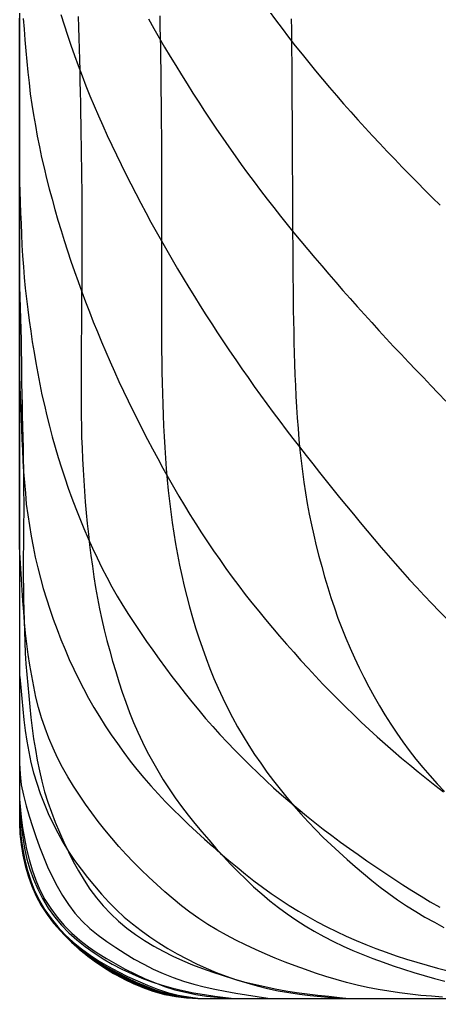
# Model space of a CAD drawing. Extents: x -15.9 to 15.9, y 0 to 26.7.
# Drawn here: x -15.92 to -12.03, y 0 to 9.07 of the extents above; entities that cross this region are included whole.
import ezdxf

# ---------------------------------------------------------------- set-up
doc = ezdxf.new("R2010")
doc.units = 0
doc.header["$MEASUREMENT"] = 0
doc.layers.add('Stations', color=7, linetype='Continuous')

msp = doc.modelspace()

# ---------------------------------------------------------------- linework, layer by layer
at = {"layer": 'Stations', "color": 135}
for points in [[(-15.92031, 9.127), (-15.92031, 9.027), (-15.92031, 8.927), (-15.92031, 8.827), (-15.92031, 8.727), (-15.92031, 8.627), (-15.92031, 8.527), (-15.92031, 8.427), (-15.92031, 8.327), (-15.92031, 8.227), (-15.92031, 8.12699), (-15.92031, 8.027), (-15.92031, 7.92699), (-15.92031, 7.82699), (-15.92031, 7.72699), (-15.92031, 7.627), (-15.92031, 7.52699), (-15.92031, 7.42699), (-15.92031, 7.32699), (-15.92031, 7.227), (-15.92031, 7.12699), (-15.92031, 7.02699), (-15.92031, 6.92699), (-15.92031, 6.82699), (-15.92031, 6.72698), (-15.92031, 6.62699), (-15.92031, 6.527), (-15.92031, 6.42699), (-15.92031, 6.32698), (-15.92031, 6.22699), (-15.92031, 6.12699), (-15.92031, 6.02697), (-15.92031, 5.92699), (-15.92031, 5.82699), (-15.92031, 5.72699), (-15.92031, 5.62698), (-15.92031, 5.52699), (-15.92031, 5.42699), (-15.92031, 5.32698), (-15.92031, 5.22698), (-15.92031, 5.12698), (-15.92031, 5.02698), (-15.92031, 4.92699), (-15.92031, 4.82698), (-15.92031, 4.72698), (-15.92031, 4.62698), (-15.92031, 4.52698), (-15.92031, 4.42698), (-15.92031, 4.32697), (-15.92031, 4.22698), (-15.92031, 4.12698), (-15.92031, 4.02699), (-15.92031, 3.92697), (-15.92031, 3.82697), (-15.92031, 3.72698), (-15.92031, 3.62697), (-15.92031, 3.52698), (-15.92031, 3.42698), (-15.92031, 3.32699), (-15.92031, 3.22698), (-15.92031, 3.12696), (-15.92031, 3.02698), (-15.92031, 2.92698), (-15.92031, 2.82696), (-15.92031, 2.72698), (-15.92031, 2.62697), (-15.92031, 2.52697), (-15.92031, 2.42696), (-15.92031, 2.32697), (-15.92031, 2.22697), (-15.92031, 2.12697), (-15.92031, 2.02695), (-15.92031, 1.92697), (-15.92031, 1.82697), (-15.92031, 1.72696), (-15.92031, 1.6779), (-15.92053, 1.62619), (-15.9172, 1.52627), (-15.90698, 1.42683), (-15.8904, 1.3282), (-15.86834, 1.23067), (-15.84089, 1.1346), (-15.80746, 1.0404), (-15.76723, 0.94892), (-15.71973, 0.86085), (-15.6653, 0.77711), (-15.60441, 0.69775), (-15.53802, 0.62317), (-15.46704, 0.55268), (-15.39262, 0.48591), (-15.31522, 0.42262), (-15.23609, 0.36343), (-15.1536, 0.30705), (-15.06861, 0.25438), (-14.98114, 0.20573), (-14.89149, 0.16164), (-14.79955, 0.12248), (-14.70529, 0.08873), (-14.60913, 0.0615), (-14.51139, 0.04048), (-14.41284, 0.02372), (-14.31383, 0.00986), (-14.24241, 0), (-14.21442, 0), (-14.11428, 0), (-14.01435, 0), (-13.91429, 0), (-13.8143, 0), (-13.71407, 0), (-13.61423, 0), (-13.51413, 0), (-13.41392, 0), (-13.3139, 0), (-13.21395, 0), (-13.11385, 0), (-13.01392, 0), (-12.91386, 0), (-12.81394, 0), (-12.71385, 0), (-12.6138, 0), (-12.51389, 0), (-12.41385, 0), (-12.31383, 0), (-12.21383, 0), (-12.11389, 0), (-12.01384, 0)], [(-15.92031, 9.13327), (-15.92031, 9.03326), (-15.92031, 8.93325), (-15.92031, 8.83324), (-15.92031, 8.73323), (-15.92031, 8.63322), (-15.92031, 8.53321), (-15.92031, 8.4332), (-15.92031, 8.33319), (-15.92031, 8.23318), (-15.92031, 8.13317), (-15.92031, 8.03316), (-15.92031, 7.93315), (-15.92031, 7.83314), (-15.92031, 7.73313), (-15.92031, 7.63311), (-15.92031, 7.53311), (-15.92031, 7.4331), (-15.92031, 7.33309), (-15.92031, 7.23308), (-15.92031, 7.13307), (-15.92031, 7.03306), (-15.92031, 6.93305), (-15.92031, 6.83304), (-15.92031, 6.73303), (-15.92031, 6.63301), (-15.92031, 6.533), (-15.92031, 6.43299), (-15.92031, 6.33298), (-15.92031, 6.23297), (-15.92031, 6.13297), (-15.92031, 6.03296), (-15.92031, 5.93295), (-15.92031, 5.83294), (-15.92031, 5.73293), (-15.92031, 5.63292), (-15.92031, 5.5329), (-15.92031, 5.4329), (-15.92031, 5.33289), (-15.92031, 5.23287), (-15.92031, 5.13287), (-15.92031, 5.03285), (-15.92031, 4.93284), (-15.92031, 4.83283), (-15.92031, 4.73284), (-15.92031, 4.63282), (-15.92031, 4.53281), (-15.92031, 4.4328), (-15.92031, 4.33279), (-15.92031, 4.23278), (-15.92031, 4.13275), (-15.92031, 4.03275), (-15.92031, 3.93275), (-15.92031, 3.83273), (-15.92031, 3.73273), (-15.92031, 3.63272), (-15.92031, 3.53271), (-15.92031, 3.43269), (-15.92031, 3.33268), (-15.92031, 3.23268), (-15.92031, 3.13266), (-15.92031, 3.03265), (-15.92031, 2.93265), (-15.92031, 2.83262), (-15.92031, 2.73262), (-15.92031, 2.63262), (-15.92031, 2.5326), (-15.92031, 2.4326), (-15.92031, 2.33259), (-15.92031, 2.23258), (-15.92031, 2.13256), (-15.92031, 2.03254), (-15.92031, 1.93255), (-15.92031, 1.83254), (-15.92031, 1.79756), (-15.91875, 1.79203), (-15.91252, 1.68886), (-15.90399, 1.59068), (-15.89164, 1.49129), (-15.87505, 1.39112), (-15.85183, 1.29198), (-15.82514, 1.1978), (-15.79191, 1.10477), (-15.75261, 1.01158), (-15.70891, 0.9248), (-15.65496, 0.83484), (-15.59778, 0.75492), (-15.53252, 0.67771), (-15.4629, 0.60762), (-15.38881, 0.54208), (-15.31099, 0.48048), (-15.22915, 0.42212), (-15.14523, 0.36792), (-15.06121, 0.3187), (-14.97228, 0.27164), (-14.87684, 0.22645), (-14.78819, 0.18904), (-14.69434, 0.15394), (-14.59782, 0.12236), (-14.50063, 0.09491), (-14.40789, 0.07262), (-14.3076, 0.05212), (-14.20634, 0.03529), (-14.11086, 0.02103), (-14.012, 0.00901), (-13.93168, 0), (-13.91211, 0), (-13.80846, 0), (-13.7123, 0), (-13.60884, 0), (-13.51244, 0), (-13.40932, 0), (-13.31268, 0), (-13.20979, 0), (-13.11251, 0), (-13.01017, 0), (-12.90972, 0), (-12.81063, 0), (-12.70582, 0), (-12.61068, 0), (-12.50377, 0), (-12.41096, 0), (-12.30411, 0), (-12.21097, 0), (-12.10415, 0), (-12.01065, 0)], [(-15.92031, 9.10064), (-15.92031, 9.00064), (-15.92031, 8.90064), (-15.92031, 8.80064), (-15.92031, 8.70064), (-15.92031, 8.60064), (-15.92031, 8.50063), (-15.92031, 8.40063), (-15.92031, 8.30063), (-15.92031, 8.20063), (-15.92031, 8.10063), (-15.92031, 8.00064), (-15.92031, 7.90063), (-15.92031, 7.80063), (-15.92031, 7.70063), (-15.92031, 7.60063), (-15.92031, 7.50063), (-15.92031, 7.40062), (-15.92031, 7.30063), (-15.92031, 7.20063), (-15.92031, 7.10063), (-15.92031, 7.00063), (-15.92031, 6.90063), (-15.92031, 6.80062), (-15.92031, 6.70062), (-15.92031, 6.61501), (-15.91983, 6.60029), (-15.91659, 6.50035), (-15.91347, 6.4004), (-15.9106, 6.30042), (-15.90811, 6.20042), (-15.90614, 6.10042), (-15.90476, 6.00045), (-15.90374, 5.90052), (-15.90278, 5.80042), (-15.9016, 5.70057), (-15.89997, 5.6005), (-15.89791, 5.5006), (-15.89561, 5.40068), (-15.89317, 5.30072), (-15.89075, 5.20073), (-15.88844, 5.10074), (-15.88638, 5.00072), (-15.88469, 4.90072), (-15.88343, 4.80077), (-15.88262, 4.70082), (-15.88227, 4.60066), (-15.88236, 4.50075), (-15.88284, 4.40076), (-15.88362, 4.30083), (-15.88462, 4.20065), (-15.8858, 4.10075), (-15.88717, 4.00026), (-15.8868, 3.9005), (-15.88552, 3.80078), (-15.88385, 3.70075), (-15.88175, 3.60076), (-15.87911, 3.50091), (-15.87591, 3.40086), (-15.87224, 3.30101), (-15.86808, 3.2007), (-15.86204, 3.10094), (-15.85371, 3.00161), (-15.84509, 2.90197), (-15.83613, 2.80245), (-15.82658, 2.70275), (-15.81598, 2.60313), (-15.80385, 2.50395), (-15.78994, 2.405), (-15.77436, 2.30622), (-15.75684, 2.2076), (-15.73686, 2.10966), (-15.71401, 2.01219), (-15.6884, 1.91569), (-15.65907, 1.82013), (-15.62546, 1.7258), (-15.59043, 1.63208), (-15.55167, 1.54016), (-15.51094, 1.44859), (-15.46803, 1.35847), (-15.42259, 1.26942), (-15.37423, 1.18164), (-15.32276, 1.09602), (-15.26822, 1.01352), (-15.20874, 0.93309), (-15.14459, 0.85657), (-15.07586, 0.78399), (-15.00285, 0.71563), (-14.92593, 0.65165), (-14.84558, 0.592), (-14.7625, 0.53654), (-14.67684, 0.48476), (-14.58925, 0.43669), (-14.49973, 0.39217), (-14.40876, 0.35064), (-14.31656, 0.31171), (-14.22312, 0.27622), (-14.12895, 0.24287), (-14.03397, 0.21183), (-13.93814, 0.18229), (-13.84218, 0.15508), (-13.74499, 0.13104), (-13.64743, 0.10939), (-13.54961, 0.08848), (-13.45147, 0.07005), (-13.35253, 0.05501), (-13.25327, 0.04232), (-13.15393, 0.03103), (-13.05455, 0.02028), (-12.95502, 0.00941), (-12.8688, 0), (-12.85503, 0), (-12.75505, 0), (-12.65505, 0), (-12.55505, 0), (-12.45504, 0), (-12.35504, 0), (-12.25502, 0), (-12.15503, 0), (-12.05503, 0), (-11.95503, 0)], [(-15.92031, 9.09899), (-15.92031, 8.99899), (-15.92031, 8.89899), (-15.92031, 8.79899), (-15.92031, 8.69899), (-15.92031, 8.59899), (-15.92031, 8.49899), (-15.92031, 8.39899), (-15.92031, 8.29899), (-15.92031, 8.19899), (-15.92031, 8.09899), (-15.92031, 7.99899), (-15.92031, 7.89898), (-15.92031, 7.79899), (-15.92031, 7.69899), (-15.92031, 7.59899), (-15.92031, 7.49899), (-15.92031, 7.39899), (-15.92031, 7.29899), (-15.92031, 7.19899), (-15.92031, 7.09899), (-15.92031, 6.99898), (-15.92031, 6.89898), (-15.92031, 6.79898), (-15.92031, 6.69898), (-15.92031, 6.59899), (-15.92031, 6.49899), (-15.92031, 6.39898), (-15.92031, 6.29899), (-15.92031, 6.19898), (-15.92031, 6.09898), (-15.92031, 5.99898), (-15.92031, 5.89898), (-15.92031, 5.79898), (-15.92031, 5.69898), (-15.92031, 5.59898), (-15.92031, 5.49898), (-15.92031, 5.39898), (-15.92031, 5.29899), (-15.92031, 5.19897), (-15.92031, 5.09898), (-15.92031, 4.99898), (-15.92031, 4.89898), (-15.92031, 4.79897), (-15.92031, 4.69898), (-15.92031, 4.59898), (-15.92031, 4.49897), (-15.92031, 4.39898), (-15.92031, 4.29897), (-15.92031, 4.19898), (-15.92031, 4.09897), (-15.92031, 3.99897), (-15.92031, 3.89897), (-15.92031, 3.79898), (-15.92031, 3.69898), (-15.92031, 3.59898), (-15.92031, 3.49898), (-15.92031, 3.39898), (-15.92031, 3.29898), (-15.92031, 3.19898), (-15.92031, 3.09897), (-15.92031, 2.99898), (-15.92031, 2.89897), (-15.92031, 2.79897), (-15.92031, 2.69897), (-15.92031, 2.59897), (-15.92031, 2.49896), (-15.92031, 2.39897), (-15.92031, 2.29897), (-15.92031, 2.19899), (-15.92031, 2.09897), (-15.92031, 1.99896), (-15.92031, 1.89897), (-15.92031, 1.79897), (-15.92031, 1.69895), (-15.92031, 1.6779), (-15.91901, 1.59822), (-15.91273, 1.49849), (-15.89979, 1.39937), (-15.88114, 1.30106), (-15.8573, 1.20392), (-15.82809, 1.10837), (-15.79277, 1.01487), (-15.75056, 0.92431), (-15.70136, 0.83723), (-15.64558, 0.75423), (-15.58399, 0.67554), (-15.5173, 0.60097), (-15.44658, 0.53025), (-15.37343, 0.464), (-15.2964, 0.40048), (-15.21638, 0.34038), (-15.13378, 0.28416), (-15.04842, 0.2318), (-14.96081, 0.18368), (-14.87088, 0.14009), (-14.77872, 0.10147), (-14.68425, 0.06858), (-14.58757, 0.04302), (-14.48936, 0.02442), (-14.3903, 0.01165), (-14.29059, 0.00326), (-14.24241, 0), (-14.18997, 0), (-14.08997, 0), (-13.98998, 0), (-13.88997, 0), (-13.78997, 0), (-13.68997, 0), (-13.58998, 0), (-13.48996, 0), (-13.38998, 0), (-13.28996, 0), (-13.18996, 0), (-13.08996, 0), (-12.98997, 0), (-12.88996, 0), (-12.78996, 0), (-12.68997, 0), (-12.58997, 0), (-12.48996, 0), (-12.38999, 0), (-12.29, 0), (-12.18999, 0), (-12.08998, 0), (-11.98997, 0)], [(-15.92031, 9.08776), (-15.92031, 8.98776), (-15.92031, 8.88776), (-15.92031, 8.78776), (-15.92031, 8.68776), (-15.92031, 8.58776), (-15.92031, 8.48776), (-15.92031, 8.38776), (-15.92031, 8.28776), (-15.92031, 8.18776), (-15.92031, 8.08776), (-15.92031, 7.98776), (-15.92031, 7.88776), (-15.92031, 7.78776), (-15.92031, 7.68776), (-15.92031, 7.58776), (-15.92031, 7.48776), (-15.92031, 7.38776), (-15.92031, 7.28776), (-15.92031, 7.18776), (-15.92031, 7.08776), (-15.92031, 6.98776), (-15.92031, 6.88776), (-15.92031, 6.78776), (-15.92031, 6.68775), (-15.92031, 6.58776), (-15.92031, 6.48775), (-15.92031, 6.38775), (-15.92031, 6.28775), (-15.92031, 6.18776), (-15.92031, 6.08775), (-15.92031, 5.98775), (-15.92031, 5.88775), (-15.92031, 5.78775), (-15.92031, 5.68775), (-15.92031, 5.58775), (-15.92031, 5.48775), (-15.92031, 5.38775), (-15.92031, 5.28775), (-15.92031, 5.18775), (-15.92031, 5.08775), (-15.92031, 4.98775), (-15.92031, 4.88775), (-15.92031, 4.78775), (-15.92031, 4.68775), (-15.92031, 4.58775), (-15.92031, 4.48775), (-15.92031, 4.38775), (-15.92031, 4.28775), (-15.92031, 4.18775), (-15.92031, 4.08776), (-15.92031, 3.98775), (-15.92031, 3.88773), (-15.92031, 3.78775), (-15.92031, 3.68775), (-15.92031, 3.58775), (-15.92031, 3.48776), (-15.92031, 3.38774), (-15.92031, 3.28774), (-15.92031, 3.18774), (-15.92031, 3.08775), (-15.92031, 2.98774), (-15.92031, 2.88774), (-15.92031, 2.78774), (-15.92031, 2.68775), (-15.92031, 2.58775), (-15.92031, 2.48774), (-15.92031, 2.38775), (-15.92031, 2.28774), (-15.92031, 2.18775), (-15.92031, 2.08775), (-15.92031, 1.98773), (-15.92031, 1.88774), (-15.92031, 1.78775), (-15.92031, 1.68774), (-15.92031, 1.6779), (-15.91769, 1.58696), (-15.90993, 1.48733), (-15.8959, 1.38832), (-15.8766, 1.29027), (-15.85221, 1.19326), (-15.82249, 1.09785), (-15.7866, 1.00457), (-15.74385, 0.91427), (-15.6942, 0.82743), (-15.6381, 0.74465), (-15.57631, 0.66612), (-15.50958, 0.59166), (-15.43874, 0.52111), (-15.36532, 0.4552), (-15.28761, 0.39208), (-15.20712, 0.3329), (-15.12379, 0.27769), (-15.03795, 0.22644), (-14.94992, 0.17906), (-14.85964, 0.13574), (-14.76754, 0.09703), (-14.67325, 0.0637), (-14.57676, 0.03774), (-14.47854, 0.01948), (-14.37913, 0.00814), (-14.27939, 0.00177), (-14.24241, 0), (-14.17865, 0), (-14.07866, 0), (-13.97866, 0), (-13.87868, 0), (-13.77866, 0), (-13.67867, 0), (-13.57866, 0), (-13.47865, 0), (-13.37866, 0), (-13.27864, 0), (-13.17866, 0), (-13.07866, 0), (-12.97864, 0), (-12.87866, 0), (-12.77866, 0), (-12.67865, 0), (-12.57866, 0), (-12.47865, 0), (-12.37865, 0), (-12.27866, 0), (-12.17864, 0), (-12.07865, 0), (-11.97865, 0)], [(-12.00028, 0.01182), (-12.10005, 0.01957), (-12.19952, 0.02847), (-12.29902, 0.03908), (-12.39833, 0.05158), (-12.49717, 0.06602), (-12.59569, 0.0827), (-12.69392, 0.10202), (-12.7914, 0.1239), (-12.88851, 0.14824), (-12.98481, 0.1748), (-13.08071, 0.20355), (-13.17575, 0.23426), (-13.27038, 0.26691), (-13.3642, 0.30116), (-13.45769, 0.337), (-13.55038, 0.37424), (-13.64247, 0.41304), (-13.73408, 0.45353), (-13.8247, 0.49563), (-13.91445, 0.53959), (-14.00312, 0.58572), (-14.09051, 0.63463), (-14.1759, 0.68638), (-14.25963, 0.74134), (-14.34119, 0.79928), (-14.41964, 0.8593), (-14.49707, 0.92247), (-14.57315, 0.98762), (-14.64769, 1.05428), (-14.72071, 1.12233), (-14.79257, 1.19192), (-14.8631, 1.26286), (-14.93233, 1.33502), (-15.00001, 1.40869), (-15.06562, 1.48403), (-15.12919, 1.56117), (-15.1908, 1.63996), (-15.25087, 1.71998), (-15.30936, 1.80116), (-15.36589, 1.88368), (-15.42022, 1.96762), (-15.47214, 2.05307), (-15.52136, 2.14009), (-15.56748, 2.22878), (-15.61008, 2.31921), (-15.6492, 2.41142), (-15.6846, 2.50492), (-15.71607, 2.59964), (-15.74395, 2.69587), (-15.7684, 2.79264), (-15.78957, 2.89048), (-15.80825, 2.98875), (-15.82574, 3.08725), (-15.84104, 3.18582), (-15.8526, 3.28552), (-15.86421, 3.38477), (-15.87405, 3.48412), (-15.88162, 3.58389), (-15.88934, 3.68372), (-15.89694, 3.78293), (-15.90252, 3.88325), (-15.90827, 3.98315), (-15.91407, 4.08305), (-15.91987, 4.18291), (-15.92031, 4.19044), (-15.92031, 4.28315), (-15.92031, 4.38316), (-15.92031, 4.48317), (-15.92031, 4.58318), (-15.92031, 4.68317), (-15.92031, 4.78317), (-15.92031, 4.88316), (-15.92031, 4.98314), (-15.92031, 5.08316), (-15.92031, 5.18319), (-15.92031, 5.2832), (-15.92031, 5.38316), (-15.92031, 5.48316), (-15.92031, 5.58317), (-15.92031, 5.68318), (-15.92031, 5.78318), (-15.92031, 5.88318), (-15.92031, 5.98319), (-15.92031, 6.08316), (-15.92031, 6.18316), (-15.92031, 6.2832), (-15.92031, 6.38319), (-15.92031, 6.48318), (-15.92031, 6.58314), (-15.92031, 6.68318), (-15.92031, 6.78319), (-15.92031, 6.88321), (-15.92031, 6.98318), (-15.92031, 7.08316), (-15.92031, 7.18319), (-15.92031, 7.28321), (-15.92031, 7.38319), (-15.92031, 7.48315), (-15.92031, 7.58319), (-15.92031, 7.68321), (-15.92031, 7.7832), (-15.92031, 7.88316), (-15.92031, 7.98317), (-15.92031, 8.08321), (-15.92031, 8.18321), (-15.92031, 8.28317), (-15.92031, 8.38318), (-15.92031, 8.48321), (-15.92031, 8.58322), (-15.92031, 8.68317), (-15.92031, 8.78318), (-15.92031, 8.8832), (-15.92031, 8.98322), (-15.92031, 9.08319)], [(-15.92031, 9.08232), (-15.92031, 8.98232), (-15.92031, 8.88231), (-15.92031, 8.7823), (-15.92031, 8.6823), (-15.92031, 8.58235), (-15.92031, 8.48232), (-15.92031, 8.38231), (-15.92031, 8.2823), (-15.92031, 8.18229), (-15.92031, 8.08229), (-15.92031, 7.9823), (-15.92031, 7.88229), (-15.92031, 7.78229), (-15.92031, 7.68229), (-15.92031, 7.58229), (-15.92031, 7.48229), (-15.92031, 7.38229), (-15.92031, 7.28229), (-15.92031, 7.18228), (-15.92031, 7.08228), (-15.92031, 6.98228), (-15.92031, 6.88229), (-15.92031, 6.78228), (-15.92031, 6.68229), (-15.92031, 6.58228), (-15.92031, 6.48228), (-15.92031, 6.38229), (-15.92031, 6.28228), (-15.92031, 6.18227), (-15.92031, 6.08228), (-15.92031, 5.98228), (-15.92031, 5.88227), (-15.92031, 5.78227), (-15.92031, 5.68227), (-15.92031, 5.58228), (-15.92031, 5.48228), (-15.92031, 5.38227), (-15.92031, 5.28228), (-15.92031, 5.18227), (-15.92031, 5.08227), (-15.92031, 4.98227), (-15.92031, 4.88227), (-15.92031, 4.78228), (-15.92031, 4.68227), (-15.92031, 4.58228), (-15.92031, 4.48228), (-15.92031, 4.38228), (-15.92031, 4.28227), (-15.92031, 4.18227), (-15.92031, 4.08227), (-15.92031, 3.98226), (-15.92031, 3.88227), (-15.92031, 3.78227), (-15.92031, 3.68227), (-15.92031, 3.58226), (-15.92031, 3.48227), (-15.92031, 3.38226), (-15.92031, 3.28227), (-15.92031, 3.18227), (-15.92031, 3.08227), (-15.92031, 2.98227), (-15.92031, 2.88226), (-15.92031, 2.78226), (-15.92031, 2.68226), (-15.92031, 2.58227), (-15.92031, 2.48227), (-15.92031, 2.38226), (-15.92031, 2.28226), (-15.92031, 2.18226), (-15.92031, 2.08227), (-15.92031, 1.98226), (-15.92031, 1.88227), (-15.92031, 1.78227), (-15.92031, 1.6779), (-15.91662, 1.58158), (-15.90809, 1.48191), (-15.89348, 1.38308), (-15.874, 1.28503), (-15.84949, 1.18804), (-15.81969, 1.09265), (-15.78368, 0.99943), (-15.74075, 0.90905), (-15.6911, 0.82246), (-15.63487, 0.73968), (-15.57295, 0.66124), (-15.50692, 0.58785), (-15.43572, 0.51758), (-15.36084, 0.45152), (-15.28235, 0.38928), (-15.2011, 0.33128), (-15.11687, 0.27728), (-15.03032, 0.22712), (-14.94183, 0.1805), (-14.85156, 0.13755), (-14.75955, 0.09858), (-14.66558, 0.06433), (-14.56953, 0.03698), (-14.47141, 0.01769), (-14.37207, 0.00635), (-14.27232, 0.00104), (-14.24241, 0), (-14.17151, 0), (-14.0715, 0), (-13.97151, 0), (-13.87149, 0), (-13.77151, 0), (-13.6715, 0), (-13.5715, 0), (-13.47152, 0), (-13.3715, 0), (-13.27149, 0), (-13.17151, 0), (-13.0715, 0), (-12.9715, 0), (-12.87151, 0), (-12.77149, 0), (-12.6715, 0), (-12.57149, 0), (-12.47149, 0), (-12.37149, 0), (-12.2715, 0), (-12.17149, 0), (-12.0715, 0), (-11.97149, 0)], [(-15.92031, 9.08049), (-15.92031, 8.98049), (-15.92031, 8.88049), (-15.92031, 8.78049), (-15.92031, 8.68049), (-15.92031, 8.58049), (-15.92031, 8.48049), (-15.92031, 8.38048), (-15.92031, 8.28049), (-15.92031, 8.18049), (-15.92031, 8.08049), (-15.92031, 7.98049), (-15.92031, 7.88049), (-15.92031, 7.78048), (-15.92031, 7.68048), (-15.92031, 7.58048), (-15.92031, 7.48048), (-15.92031, 7.38049), (-15.92031, 7.28048), (-15.92031, 7.18048), (-15.92031, 7.08048), (-15.92031, 6.98048), (-15.92031, 6.88049), (-15.92031, 6.78048), (-15.92031, 6.68048), (-15.92031, 6.58048), (-15.92031, 6.48048), (-15.92031, 6.38048), (-15.92031, 6.28048), (-15.92031, 6.18048), (-15.92031, 6.08048), (-15.92031, 5.98047), (-15.92031, 5.88049), (-15.92031, 5.78048), (-15.92031, 5.68048), (-15.92031, 5.58047), (-15.92031, 5.48048), (-15.92031, 5.38045), (-15.92031, 5.28047), (-15.92031, 5.18048), (-15.92031, 5.08047), (-15.92031, 4.98048), (-15.92031, 4.88047), (-15.92031, 4.78048), (-15.92031, 4.68048), (-15.92031, 4.58047), (-15.92031, 4.48047), (-15.92031, 4.38047), (-15.92031, 4.28048), (-15.92031, 4.18048), (-15.92031, 4.08049), (-15.92031, 3.98047), (-15.92031, 3.88048), (-15.92031, 3.78047), (-15.92031, 3.68047), (-15.92031, 3.58048), (-15.92031, 3.48047), (-15.92031, 3.38047), (-15.92031, 3.28047), (-15.92031, 3.18047), (-15.92031, 3.08046), (-15.92031, 2.98047), (-15.92031, 2.88047), (-15.92031, 2.78046), (-15.92031, 2.68047), (-15.92031, 2.58048), (-15.92031, 2.48047), (-15.92031, 2.38048), (-15.92031, 2.28047), (-15.92031, 2.18047), (-15.92031, 2.08047), (-15.92031, 1.98046), (-15.92031, 1.88046), (-15.92031, 1.78047), (-15.92031, 1.6779), (-15.9159, 1.5798), (-15.90673, 1.48017), (-15.89212, 1.38136), (-15.87268, 1.28331), (-15.84832, 1.18628), (-15.81863, 1.09086), (-15.78268, 0.9976), (-15.73976, 0.90719), (-15.69008, 0.82056), (-15.63382, 0.73789), (-15.57175, 0.6596), (-15.50445, 0.58549), (-15.4337, 0.51681), (-15.35798, 0.45153), (-15.27873, 0.39052), (-15.19647, 0.33372), (-15.11143, 0.28102), (-15.02425, 0.23197), (-14.93538, 0.18612), (-14.84494, 0.1435), (-14.75302, 0.10432), (-14.65942, 0.06907), (-14.56398, 0.03977), (-14.46626, 0.0183), (-14.36722, 0.00563), (-14.26731, 0.00063), (-14.24241, 0), (-14.16656, 0), (-14.06656, 0), (-13.96656, 0), (-13.86656, 0), (-13.76656, 0), (-13.66656, 0), (-13.56654, 0), (-13.46655, 0), (-13.36657, 0), (-13.26653, 0), (-13.16655, 0), (-13.06654, 0), (-12.96653, 0), (-12.86654, 0), (-12.76655, 0), (-12.66655, 0), (-12.56654, 0), (-12.46654, 0), (-12.36655, 0), (-12.26655, 0), (-12.16654, 0), (-12.06655, 0), (-11.96653, 0)], [(-15.92031, 9.08014), (-15.92031, 8.98014), (-15.92031, 8.88013), (-15.92031, 8.78013), (-15.92031, 8.68013), (-15.92031, 8.58013), (-15.92031, 8.48013), (-15.92031, 8.38013), (-15.92031, 8.28013), (-15.92031, 8.18013), (-15.92031, 8.08013), (-15.92031, 7.98013), (-15.92031, 7.88013), (-15.92031, 7.78012), (-15.92031, 7.68013), (-15.92031, 7.58013), (-15.92031, 7.48013), (-15.92031, 7.38013), (-15.92031, 7.28013), (-15.92031, 7.18013), (-15.92031, 7.08013), (-15.92031, 6.98013), (-15.92031, 6.88013), (-15.92031, 6.78013), (-15.92031, 6.68013), (-15.92031, 6.58013), (-15.92031, 6.48013), (-15.92031, 6.38013), (-15.92031, 6.28013), (-15.92031, 6.18012), (-15.92031, 6.08012), (-15.92031, 5.98013), (-15.92031, 5.88012), (-15.92031, 5.78012), (-15.92031, 5.68012), (-15.92031, 5.58012), (-15.92031, 5.48012), (-15.92031, 5.38013), (-15.92031, 5.28013), (-15.92031, 5.18011), (-15.92031, 5.08013), (-15.92031, 4.98012), (-15.92031, 4.88012), (-15.92031, 4.78012), (-15.92031, 4.68012), (-15.92031, 4.58013), (-15.92031, 4.48012), (-15.92031, 4.38011), (-15.92031, 4.28011), (-15.92031, 4.18011), (-15.92031, 4.08012), (-15.92031, 3.98012), (-15.92031, 3.88011), (-15.92031, 3.78012), (-15.92031, 3.68012), (-15.92031, 3.58011), (-15.92031, 3.48012), (-15.92031, 3.38011), (-15.92031, 3.28011), (-15.92031, 3.18011), (-15.92031, 3.0801), (-15.92031, 2.98011), (-15.92031, 2.88012), (-15.92031, 2.78012), (-15.92031, 2.68012), (-15.92031, 2.58012), (-15.92031, 2.48011), (-15.92031, 2.38013), (-15.92031, 2.28011), (-15.92031, 2.18011), (-15.92031, 2.08012), (-15.92031, 1.98012), (-15.92031, 1.88011), (-15.92031, 1.78011), (-15.92031, 1.6779), (-15.91407, 1.57956), (-15.90436, 1.48003), (-15.89027, 1.38112), (-15.8713, 1.28292), (-15.84717, 1.18595), (-15.81722, 1.09041), (-15.78058, 0.99741), (-15.73673, 0.90761), (-15.68599, 0.82155), (-15.62864, 0.73956), (-15.56555, 0.66217), (-15.49719, 0.58925), (-15.4238, 0.5211), (-15.34737, 0.4588), (-15.26631, 0.40018), (-15.18234, 0.34581), (-15.09599, 0.29532), (-15.00802, 0.2481), (-14.91851, 0.20347), (-14.82774, 0.16147), (-14.73579, 0.12225), (-14.64264, 0.08612), (-14.54768, 0.05435), (-14.45104, 0.02921), (-14.35276, 0.011), (-14.25347, 0.00071), (-14.24241, 0), (-14.15328, 0), (-14.05315, 0), (-13.95293, 0), (-13.85284, 0), (-13.75299, 0), (-13.6528, 0), (-13.55273, 0), (-13.45271, 0), (-13.35271, 0), (-13.25274, 0), (-13.15264, 0), (-13.05268, 0), (-12.9526, 0), (-12.85268, 0), (-12.75261, 0), (-12.6526, 0), (-12.55264, 0), (-12.4526, 0), (-12.3526, 0), (-12.25257, 0), (-12.1526, 0), (-12.05258, 0), (-11.95258, 0)], [(-15.92031, 9.08014), (-15.92031, 8.98014), (-15.92031, 8.88014), (-15.92031, 8.78014), (-15.92031, 8.68014), (-15.92031, 8.58014), (-15.92031, 8.48014), (-15.92031, 8.38014), (-15.92031, 8.28014), (-15.92031, 8.18014), (-15.92031, 8.08014), (-15.92031, 7.98014), (-15.92031, 7.88014), (-15.92031, 7.78014), (-15.92031, 7.68014), (-15.92031, 7.58014), (-15.92031, 7.48014), (-15.92031, 7.38014), (-15.92031, 7.28014), (-15.92031, 7.18014), (-15.92031, 7.08013), (-15.92031, 6.98013), (-15.92031, 6.88013), (-15.92031, 6.78014), (-15.92031, 6.68014), (-15.92031, 6.58013), (-15.92031, 6.48013), (-15.92031, 6.38013), (-15.92031, 6.28013), (-15.92031, 6.18013), (-15.92031, 6.08014), (-15.92031, 5.98013), (-15.92031, 5.88014), (-15.92031, 5.78013), (-15.92031, 5.68013), (-15.92031, 5.58012), (-15.92031, 5.48013), (-15.92031, 5.38014), (-15.92031, 5.28013), (-15.92031, 5.18013), (-15.92031, 5.08014), (-15.92031, 4.98013), (-15.92031, 4.88013), (-15.92031, 4.78013), (-15.92031, 4.68013), (-15.92031, 4.58014), (-15.92031, 4.48013), (-15.92031, 4.38013), (-15.92031, 4.28012), (-15.92031, 4.18013), (-15.92031, 4.08012), (-15.92031, 3.98012), (-15.92031, 3.88012), (-15.92031, 3.78012), (-15.92031, 3.68013), (-15.92031, 3.58012), (-15.92031, 3.48011), (-15.92031, 3.38012), (-15.92031, 3.28014), (-15.92031, 3.18012), (-15.92031, 3.08012), (-15.92031, 2.98012), (-15.92031, 2.88012), (-15.92031, 2.78012), (-15.92031, 2.68012), (-15.92031, 2.58012), (-15.92031, 2.48012), (-15.92031, 2.38012), (-15.92031, 2.28012), (-15.92031, 2.18012), (-15.92031, 2.08012), (-15.92031, 1.98012), (-15.92031, 1.88011), (-15.92031, 1.78012), (-15.92031, 1.6779), (-15.91523, 1.57951), (-15.90569, 1.47996), (-15.89118, 1.38109), (-15.87197, 1.28299), (-15.84781, 1.1859), (-15.81821, 1.09044), (-15.78222, 0.9972), (-15.73917, 0.90685), (-15.68932, 0.82031), (-15.63284, 0.7378), (-15.57046, 0.65975), (-15.50277, 0.58609), (-15.43125, 0.51798), (-15.3548, 0.4538), (-15.27461, 0.39396), (-15.19144, 0.33843), (-15.10565, 0.28693), (-15.01807, 0.23896), (-14.92881, 0.1938), (-14.83819, 0.15152), (-14.74628, 0.11225), (-14.65292, 0.07628), (-14.55783, 0.04525), (-14.46085, 0.02139), (-14.36208, 0.00613), (-14.26228, 0.00039), (-14.24241, 0), (-14.16153, 0), (-14.06153, 0), (-13.96151, 0), (-13.86151, 0), (-13.76152, 0), (-13.66152, 0), (-13.56152, 0), (-13.46151, 0), (-13.36152, 0), (-13.26152, 0), (-13.16152, 0), (-13.06151, 0), (-12.96152, 0), (-12.86152, 0), (-12.76151, 0), (-12.6615, 0), (-12.56152, 0), (-12.46152, 0), (-12.36153, 0), (-12.26152, 0), (-12.16155, 0), (-12.06152, 0), (-11.96153, 0)], [(-15.92031, 9.08013), (-15.92031, 8.98014), (-15.92031, 8.88013), (-15.92031, 8.78013), (-15.92031, 8.68013), (-15.92031, 8.58013), (-15.92031, 8.48013), (-15.92031, 8.38013), (-15.92031, 8.28013), (-15.92031, 8.18013), (-15.92031, 8.08013), (-15.92031, 7.98013), (-15.92031, 7.88013), (-15.92031, 7.78013), (-15.92031, 7.68013), (-15.92031, 7.58013), (-15.92031, 7.56121), (-15.91746, 7.47971), (-15.91395, 7.37965), (-15.91043, 7.27981), (-15.90686, 7.1799), (-15.903, 7.07989), (-15.8982, 6.98009), (-15.89198, 6.88023), (-15.88479, 6.78041), (-15.87761, 6.68057), (-15.86761, 6.58119), (-15.85597, 6.48205), (-15.84363, 6.38279), (-15.83062, 6.2836), (-15.81685, 6.18458), (-15.80222, 6.08571), (-15.78666, 5.98696), (-15.77006, 5.88835), (-15.75223, 5.78993), (-15.73309, 5.69177), (-15.71261, 5.59389), (-15.69082, 5.49632), (-15.66772, 5.39905), (-15.64323, 5.30185), (-15.61746, 5.20525), (-15.59037, 5.10903), (-15.56195, 5.01318), (-15.5322, 4.91774), (-15.50106, 4.82275), (-15.46853, 4.72822), (-15.43461, 4.63417), (-15.39933, 4.54061), (-15.36269, 4.44758), (-15.32466, 4.35511), (-15.2852, 4.26322), (-15.24428, 4.17198), (-15.20184, 4.08142), (-15.15779, 3.99163), (-15.11196, 3.90275), (-15.06424, 3.81485), (-15.0147, 3.72797), (-14.96347, 3.6421), (-14.91063, 3.5572), (-14.85631, 3.47326), (-14.80063, 3.39019), (-14.74378, 3.30796), (-14.6859, 3.22615), (-14.62751, 3.145), (-14.56843, 3.06435), (-14.50854, 2.98428), (-14.4478, 2.90488), (-14.38617, 2.82615), (-14.32359, 2.74818), (-14.25998, 2.67102), (-14.19527, 2.5948), (-14.12939, 2.5196), (-14.06238, 2.44542), (-13.9941, 2.37206), (-13.92494, 2.29992), (-13.85475, 2.22876), (-13.78363, 2.15856), (-13.71165, 2.08921), (-13.63871, 2.02053), (-13.56511, 1.95295), (-13.49061, 1.88634), (-13.41522, 1.82073), (-13.33877, 1.75603), (-13.26161, 1.69254), (-13.18352, 1.6302), (-13.10433, 1.56883), (-13.02459, 1.50866), (-12.94417, 1.44935), (-12.86297, 1.39071), (-12.78147, 1.33297), (-12.69948, 1.27591), (-12.61695, 1.21935), (-12.53405, 1.16317), (-12.45157, 1.10797), (-12.36792, 1.05313), (-12.28379, 0.99946), (-12.1986, 0.94688), (-12.11252, 0.89576), (-12.02564, 0.8464)], [(-15.92031, 9.08013), (-15.92031, 8.98013), (-15.92031, 8.88013), (-15.92031, 8.78013), (-15.92031, 8.68013), (-15.92031, 8.58012), (-15.92031, 8.48012), (-15.92031, 8.38013), (-15.92031, 8.28012), (-15.92031, 8.18012), (-15.92031, 8.08012), (-15.92031, 7.98012), (-15.92031, 7.88012), (-15.92031, 7.78012), (-15.92031, 7.68012), (-15.92031, 7.58013), (-15.92031, 7.48012), (-15.92031, 7.38013), (-15.92031, 7.28012), (-15.92031, 7.18013), (-15.92031, 7.08012), (-15.92031, 6.98012), (-15.92031, 6.88012), (-15.92031, 6.78012), (-15.92031, 6.68012), (-15.92031, 6.58012), (-15.92031, 6.48011), (-15.92031, 6.38012), (-15.92031, 6.28011), (-15.92031, 6.18012), (-15.92031, 6.08012), (-15.92031, 5.98012), (-15.92031, 5.88012), (-15.92031, 5.78012), (-15.92031, 5.76688), (-15.91724, 5.68001), (-15.91371, 5.58), (-15.9102, 5.47994), (-15.90672, 5.37977), (-15.9033, 5.27978), (-15.89864, 5.18023), (-15.89393, 5.08041), (-15.88925, 4.98017), (-15.88386, 4.8803), (-15.87532, 4.78098), (-15.86667, 4.6813), (-15.85796, 4.58123), (-15.84486, 4.48231), (-15.82998, 4.38364), (-15.81394, 4.28495), (-15.79593, 4.18656), (-15.77539, 4.08866), (-15.75241, 3.99126), (-15.72747, 3.89451), (-15.70057, 3.7982), (-15.67156, 3.70246), (-15.64048, 3.60739), (-15.60753, 3.51296), (-15.5729, 3.41913), (-15.53665, 3.32587), (-15.49876, 3.23326), (-15.45921, 3.14163), (-15.41766, 3.05064), (-15.37408, 2.96061), (-15.32841, 2.87163), (-15.28063, 2.78379), (-15.23077, 2.69711), (-15.17899, 2.61159), (-15.12557, 2.52709), (-15.07044, 2.44343), (-15.01376, 2.3611), (-14.95535, 2.27996), (-14.89523, 2.2001), (-14.83335, 2.12158), (-14.76964, 2.04455), (-14.70401, 1.96913), (-14.63646, 1.89513), (-14.56753, 1.82279), (-14.49722, 1.75175), (-14.42576, 1.6819), (-14.35323, 1.61284), (-14.28029, 1.54458), (-14.20676, 1.47691), (-14.13235, 1.40993), (-14.0573, 1.34402), (-13.98121, 1.27895), (-13.90438, 1.21515), (-13.82646, 1.15234), (-13.74757, 1.09079), (-13.6676, 1.03078), (-13.58651, 0.97254), (-13.50461, 0.91647), (-13.42087, 0.86196), (-13.33579, 0.80946), (-13.24932, 0.75907), (-13.16178, 0.71092), (-13.07297, 0.66465), (-12.98341, 0.62037), (-12.89294, 0.57796), (-12.80141, 0.53732), (-12.70927, 0.49862), (-12.61638, 0.46188), (-12.52245, 0.42716), (-12.42795, 0.39471), (-12.33285, 0.36421), (-12.23694, 0.33527), (-12.14085, 0.30784), (-12.04446, 0.2816), (-11.94755, 0.25619)], [(-15.92031, 9.08013), (-15.92031, 8.98013), (-15.92031, 8.88013), (-15.92031, 8.78013), (-15.92031, 8.68013), (-15.92031, 8.58013), (-15.92031, 8.48013), (-15.92031, 8.38013), (-15.92031, 8.28013), (-15.92031, 8.18013), (-15.92031, 8.08012), (-15.92031, 7.98012), (-15.92031, 7.88012), (-15.92031, 7.78012), (-15.92031, 7.68012), (-15.92031, 7.58012), (-15.92031, 7.48012), (-15.92031, 7.38012), (-15.92031, 7.28012), (-15.92031, 7.18013), (-15.92031, 7.08012), (-15.92031, 6.98011), (-15.92031, 6.88012), (-15.92031, 6.78012), (-15.92031, 6.68012), (-15.92031, 6.58012), (-15.92031, 6.48012), (-15.92031, 6.38012), (-15.92031, 6.28011), (-15.92031, 6.18012), (-15.92031, 6.08012), (-15.92031, 5.98012), (-15.92031, 5.88012), (-15.92031, 5.78012), (-15.92031, 5.68011), (-15.92031, 5.5801), (-15.92031, 5.48012), (-15.92031, 5.38012), (-15.92031, 5.28012), (-15.92031, 5.18011), (-15.92031, 5.08011), (-15.92031, 4.98011), (-15.92031, 4.88012), (-15.92031, 4.78011), (-15.92031, 4.68011), (-15.92031, 4.5801), (-15.92031, 4.48012), (-15.92031, 4.38012), (-15.92031, 4.28012), (-15.92031, 4.18011), (-15.92031, 4.08011), (-15.92031, 3.9801), (-15.92031, 3.88011), (-15.92031, 3.7801), (-15.92031, 3.68011), (-15.92031, 3.58011), (-15.92031, 3.4801), (-15.92031, 3.38011), (-15.92031, 3.28011), (-15.92031, 3.1801), (-15.92031, 3.0801), (-15.92031, 2.98011), (-15.92031, 2.8801), (-15.92031, 2.7801), (-15.92031, 2.68011), (-15.92031, 2.5801), (-15.92031, 2.48009), (-15.92031, 2.3801), (-15.92031, 2.2801), (-15.92031, 2.1801), (-15.92031, 2.08011), (-15.92031, 1.98009), (-15.92031, 1.8801), (-15.92031, 1.84615), (-15.91576, 1.77958), (-15.9062, 1.68001), (-15.89226, 1.58101), (-15.87536, 1.48245), (-15.85547, 1.38436), (-15.83222, 1.28712), (-15.80443, 1.19108), (-15.77123, 1.09677), (-15.73153, 1.00502), (-15.68488, 0.91662), (-15.63165, 0.83208), (-15.57207, 0.7517), (-15.50682, 0.67598), (-15.43641, 0.60511), (-15.36216, 0.54017), (-15.28293, 0.47916), (-15.20051, 0.42242), (-15.11575, 0.36927), (-15.02934, 0.31912), (-14.94128, 0.27156), (-14.852, 0.2268), (-14.76117, 0.18484), (-14.66898, 0.14602), (-14.57539, 0.11087), (-14.4801, 0.0808), (-14.38302, 0.05648), (-14.28498, 0.03726), (-14.18605, 0.02232), (-14.08683, 0.01089), (-13.98721, 0.00179), (-13.96619, 0), (-13.88656, 0), (-13.78656, 0), (-13.68655, 0), (-13.58653, 0), (-13.48655, 0), (-13.38655, 0), (-13.28654, 0), (-13.18654, 0), (-13.08654, 0), (-12.98653, 0), (-12.88653, 0), (-12.78654, 0), (-12.68652, 0), (-12.58652, 0), (-12.48652, 0), (-12.38655, 0), (-12.28656, 0), (-12.18656, 0), (-12.08654, 0), (-11.98654, 0)], [(-15.92031, 9.0801), (-15.92031, 8.9801), (-15.92031, 8.8801), (-15.92031, 8.7801), (-15.92031, 8.68009), (-15.92031, 8.58009), (-15.92031, 8.48009), (-15.92031, 8.38009), (-15.92031, 8.28009), (-15.92031, 8.18009), (-15.92031, 8.08009), (-15.92031, 7.98009), (-15.92031, 7.88009), (-15.92031, 7.78008), (-15.92031, 7.68008), (-15.92031, 7.58008), (-15.92031, 7.48008), (-15.92031, 7.38008), (-15.92031, 7.28008), (-15.92031, 7.18008), (-15.92031, 7.08008), (-15.92031, 6.98008), (-15.92031, 6.88008), (-15.92031, 6.78008), (-15.92031, 6.68008), (-15.92031, 6.58007), (-15.92031, 6.48008), (-15.92031, 6.38008), (-15.92031, 6.28007), (-15.92031, 6.18007), (-15.92031, 6.08007), (-15.92031, 5.98007), (-15.92031, 5.88008), (-15.92031, 5.78007), (-15.92031, 5.68007), (-15.92031, 5.58007), (-15.92031, 5.48007), (-15.92031, 5.38007), (-15.92031, 5.28007), (-15.92031, 5.18007), (-15.92031, 5.08008), (-15.92031, 4.98007), (-15.92031, 4.88006), (-15.92031, 4.78007), (-15.92031, 4.68006), (-15.92031, 4.58007), (-15.92031, 4.48006), (-15.92031, 4.38007), (-15.92031, 4.28007), (-15.92031, 4.18007), (-15.92031, 4.08007), (-15.92031, 3.98005), (-15.92031, 3.88006), (-15.92031, 3.78007), (-15.92031, 3.68006), (-15.92031, 3.58006), (-15.92031, 3.48006), (-15.92031, 3.38006), (-15.92031, 3.28006), (-15.92031, 3.18006), (-15.92031, 3.08006), (-15.92031, 2.99266), (-15.91913, 2.97944), (-15.91021, 2.88001), (-15.90095, 2.78027), (-15.89105, 2.68093), (-15.87994, 2.58151), (-15.86716, 2.48219), (-15.85238, 2.38323), (-15.83513, 2.28487), (-15.81458, 2.18696), (-15.79012, 2.09003), (-15.76157, 1.99419), (-15.72923, 1.89957), (-15.69333, 1.8062), (-15.65407, 1.71421), (-15.6116, 1.62359), (-15.56645, 1.53451), (-15.51816, 1.44694), (-15.46594, 1.36158), (-15.4099, 1.27881), (-15.35071, 1.19813), (-15.28941, 1.11915), (-15.22609, 1.04179), (-15.1607, 0.96607), (-15.09324, 0.89248), (-15.02295, 0.82115), (-14.94956, 0.75319), (-14.8739, 0.68977), (-14.79448, 0.62919), (-14.71285, 0.57156), (-14.62958, 0.51607), (-14.54465, 0.46306), (-14.45819, 0.41291), (-14.37013, 0.36557), (-14.28069, 0.32104), (-14.18956, 0.27936), (-14.09717, 0.24118), (-14.00361, 0.20601), (-13.90916, 0.17308), (-13.81379, 0.14293), (-13.71752, 0.11636), (-13.62045, 0.09235), (-13.52309, 0.07049), (-13.42434, 0.05373), (-13.32541, 0.03853), (-13.22622, 0.02588), (-13.12671, 0.01628), (-13.02707, 0.00808), (-12.92744, 0.00026), (-12.92414, 0), (-12.82675, 0), (-12.72671, 0), (-12.62675, 0), (-12.5267, 0), (-12.42675, 0), (-12.32672, 0), (-12.22675, 0), (-12.12674, 0), (-12.02671, 0)], [(-15.92031, 9.08004), (-15.92031, 8.98004), (-15.92031, 8.88004), (-15.92031, 8.78003), (-15.92031, 8.68003), (-15.92031, 8.58003), (-15.92031, 8.48003), (-15.92031, 8.38003), (-15.92031, 8.28003), (-15.92031, 8.18003), (-15.92031, 8.08003), (-15.92031, 7.98003), (-15.92031, 7.88002), (-15.92031, 7.78002), (-15.92031, 7.68003), (-15.92031, 7.58002), (-15.92031, 7.48002), (-15.92031, 7.38002), (-15.92031, 7.28002), (-15.92031, 7.18001), (-15.92031, 7.08002), (-15.92031, 6.98001), (-15.92031, 6.88001), (-15.92031, 6.78001), (-15.92031, 6.68), (-15.92031, 6.58001), (-15.92031, 6.48001), (-15.92031, 6.38), (-15.92031, 6.28001), (-15.92031, 6.18001), (-15.92031, 6.08), (-15.92031, 5.98), (-15.92031, 5.88), (-15.92031, 5.78001), (-15.92031, 5.67999), (-15.92031, 5.58001), (-15.92031, 5.48), (-15.92031, 5.38), (-15.92031, 5.27999), (-15.92031, 5.18), (-15.92031, 5.08), (-15.92031, 4.97999), (-15.92031, 4.88), (-15.92031, 4.77999), (-15.92031, 4.67999), (-15.92031, 4.58), (-15.92031, 4.47999), (-15.92031, 4.37998), (-15.92031, 4.27998), (-15.92031, 4.17999), (-15.92031, 4.07998), (-15.92031, 3.97999), (-15.92031, 3.87999), (-15.92031, 3.77998), (-15.92031, 3.67997), (-15.92031, 3.57997), (-15.92031, 3.47997), (-15.92031, 3.37998), (-15.92031, 3.27998), (-15.92031, 3.17997), (-15.92031, 3.07997), (-15.92031, 2.97997), (-15.92031, 2.87998), (-15.92031, 2.77997), (-15.92031, 2.67998), (-15.92031, 2.57997), (-15.92031, 2.47997), (-15.92031, 2.37996), (-15.92031, 2.27997), (-15.92031, 2.23906), (-15.92031, 2.17913), (-15.91642, 2.07932), (-15.90465, 1.98009), (-15.88561, 1.88198), (-15.86069, 1.78511), (-15.83235, 1.68924), (-15.80138, 1.59409), (-15.76875, 1.49964), (-15.7348, 1.40563), (-15.69891, 1.31219), (-15.66044, 1.22), (-15.61856, 1.12918), (-15.57274, 1.04031), (-15.5225, 0.9539), (-15.46725, 0.87048), (-15.40663, 0.79105), (-15.33994, 0.71652), (-15.26827, 0.64876), (-15.19077, 0.58546), (-15.10996, 0.52661), (-15.0271, 0.47075), (-14.9429, 0.41647), (-14.85735, 0.36478), (-14.76995, 0.31627), (-14.6807, 0.27123), (-14.58967, 0.22994), (-14.49687, 0.19279), (-14.40214, 0.16024), (-14.30616, 0.13231), (-14.20926, 0.10788), (-14.11154, 0.0861), (-14.01353, 0.06671), (-13.91516, 0.04933), (-13.81634, 0.0334), (-13.71757, 0.01842), (-13.61854, 0.00391), (-13.59164, 0), (-13.51811, 0), (-13.41809, 0), (-13.31807, 0), (-13.21806, 0), (-13.11805, 0), (-13.01806, 0), (-12.9181, 0), (-12.81816, 0), (-12.71815, 0), (-12.61813, 0), (-12.5181, 0), (-12.41808, 0), (-12.31805, 0), (-12.21805, 0), (-12.11808, 0), (-12.01814, 0)], [(-15.88617, 9.08066), (-15.87844, 8.9813), (-15.87066, 8.88162), (-15.86299, 8.78177), (-15.85446, 8.68204), (-15.84357, 8.58282), (-15.83268, 8.48343), (-15.82169, 8.38363), (-15.80652, 8.28508), (-15.79064, 8.18642), (-15.77409, 8.08769), (-15.75645, 7.98937), (-15.73716, 7.89117), (-15.7163, 7.7935), (-15.69399, 7.69585), (-15.6704, 7.59868), (-15.64552, 7.50184), (-15.61946, 7.40532), (-15.59237, 7.30911), (-15.56436, 7.21316), (-15.53547, 7.11744), (-15.50574, 7.02198), (-15.47517, 6.92679), (-15.44376, 6.83188), (-15.4114, 6.73702), (-15.37825, 6.64267), (-15.34424, 6.54865), (-15.30938, 6.45498), (-15.27363, 6.36158), (-15.23703, 6.26855), (-15.19954, 6.17587), (-15.16113, 6.08356), (-15.12181, 5.99162), (-15.08162, 5.90008), (-15.04061, 5.80886), (-14.99883, 5.71801), (-14.95632, 5.62751), (-14.91309, 5.53735), (-14.86915, 5.44749), (-14.82455, 5.35797), (-14.7793, 5.26878), (-14.73345, 5.17989), (-14.68703, 5.09131), (-14.63996, 5.00306), (-14.59218, 4.91522), (-14.5436, 4.8278), (-14.4942, 4.74086), (-14.44392, 4.65443), (-14.39273, 4.56854), (-14.34059, 4.48322), (-14.28749, 4.39851), (-14.23342, 4.31442), (-14.17839, 4.23097), (-14.12235, 4.14816), (-14.0652, 4.0658), (-14.00723, 3.98437), (-13.94831, 3.90365), (-13.8884, 3.82359), (-13.82754, 3.74429), (-13.76575, 3.66568), (-13.70312, 3.58776), (-13.63968, 3.51046), (-13.57551, 3.43378), (-13.51062, 3.35771), (-13.44507, 3.28221), (-13.37885, 3.20725), (-13.31206, 3.13286), (-13.24463, 3.05899), (-13.17656, 2.98578), (-13.10776, 2.9132), (-13.03809, 2.84115), (-12.96789, 2.77003), (-12.89691, 2.69961), (-12.8252, 2.62994), (-12.75279, 2.56106), (-12.67967, 2.49293), (-12.6058, 2.42551), (-12.53106, 2.35871), (-12.45587, 2.29288), (-12.38001, 2.22782), (-12.30349, 2.16356), (-12.22628, 2.10005), (-12.14844, 2.03731), (-12.06999, 1.97533), (-11.99076, 1.91396)], [(-15.53728, 9.11719), (-15.5072, 9.02183), (-15.47612, 8.9268), (-15.44404, 8.83209), (-15.41097, 8.73773), (-15.37686, 8.64373), (-15.34166, 8.55014), (-15.30533, 8.45697), (-15.26791, 8.36423), (-15.22946, 8.27193), (-15.19002, 8.18004), (-15.14963, 8.08856), (-15.10833, 7.99749), (-15.06614, 7.90683), (-15.02311, 7.81657), (-14.97928, 7.72669), (-14.93469, 7.63718), (-14.88942, 7.54801), (-14.84352, 7.45917), (-14.79706, 7.37062), (-14.75, 7.2824), (-14.70233, 7.19449), (-14.65404, 7.10691), (-14.60515, 7.01968), (-14.55567, 6.93278), (-14.50559, 6.84623), (-14.45492, 6.76001), (-14.40365, 6.67415), (-14.3518, 6.58864), (-14.29938, 6.50349), (-14.24637, 6.41868), (-14.1928, 6.33423), (-14.13868, 6.25015), (-14.084, 6.16642), (-14.02876, 6.08304), (-13.97299, 6.00003), (-13.91669, 5.91739), (-13.85985, 5.8351), (-13.80248, 5.75317), (-13.7446, 5.67162), (-13.6862, 5.59043), (-13.6273, 5.50961), (-13.56793, 5.42914), (-13.5081, 5.34902), (-13.44784, 5.26923), (-13.38716, 5.18975), (-13.32612, 5.11054), (-13.26477, 5.03159), (-13.20311, 4.95289), (-13.1411, 4.87446), (-13.07876, 4.79629), (-13.01611, 4.71839), (-12.95313, 4.64074), (-12.88982, 4.56334), (-12.82608, 4.48599), (-12.76223, 4.40907), (-12.69806, 4.33242), (-12.63352, 4.25607), (-12.56857, 4.18006), (-12.50319, 4.10441), (-12.43733, 4.02917), (-12.37094, 3.9544), (-12.30394, 3.88016), (-12.23629, 3.80651), (-12.16806, 3.7334), (-12.09931, 3.66081), (-12.03005, 3.58868), (-11.96033, 3.51699)], [(-15.37613, 9.09913), (-15.37331, 8.99917), (-15.37059, 8.89919), (-15.36799, 8.79923), (-15.36549, 8.69926), (-15.36309, 8.5993), (-15.36081, 8.49932), (-15.35863, 8.39935), (-15.35657, 8.29937), (-15.35462, 8.19938), (-15.35279, 8.0994), (-15.35108, 7.99941), (-15.34949, 7.89942), (-15.34803, 7.79943), (-15.3467, 7.69945), (-15.34553, 7.59945), (-15.34451, 7.49944), (-15.34368, 7.39945), (-15.34303, 7.29944), (-15.3426, 7.19946), (-15.34239, 7.09945), (-15.3424, 6.99945), (-15.3426, 6.89943), (-15.34298, 6.79942), (-15.34351, 6.69941), (-15.34418, 6.59938), (-15.34496, 6.49937), (-15.34582, 6.39945), (-15.34673, 6.29943), (-15.34765, 6.19944), (-15.34855, 6.09943), (-15.34938, 5.99943), (-15.35009, 5.89941), (-15.35062, 5.79941), (-15.35089, 5.6994), (-15.35085, 5.59939), (-15.35036, 5.49939), (-15.34931, 5.39939), (-15.34752, 5.29941), (-15.34487, 5.19945), (-15.34131, 5.09954), (-15.33687, 4.99964), (-15.3316, 4.89967), (-15.32554, 4.79995), (-15.31869, 4.70044), (-15.311, 4.60077), (-15.30244, 4.50105), (-15.29301, 4.40161), (-15.28264, 4.30203), (-15.27134, 4.20275), (-15.25906, 4.10363), (-15.24568, 4.00439), (-15.23119, 3.9056), (-15.21538, 3.80675), (-15.19812, 3.70842), (-15.17911, 3.61014), (-15.15829, 3.51226), (-15.13558, 3.41501), (-15.11091, 3.31801), (-15.08465, 3.22163), (-15.05745, 3.12547), (-15.02931, 3.02935), (-14.99985, 2.93383), (-14.96875, 2.83884), (-14.93582, 2.7445), (-14.90083, 2.65088), (-14.86341, 2.55793), (-14.82355, 2.46626), (-14.78124, 2.37569), (-14.73657, 2.28627), (-14.68954, 2.1981), (-14.64003, 2.11101), (-14.58828, 2.02551), (-14.53409, 1.94154), (-14.47746, 1.8592), (-14.41864, 1.77842), (-14.35773, 1.69887), (-14.29526, 1.62084), (-14.2313, 1.54402), (-14.16614, 1.46821), (-14.10016, 1.39314), (-14.03325, 1.31885), (-13.96488, 1.24559), (-13.89519, 1.17392), (-13.82388, 1.10385), (-13.75082, 1.03558), (-13.67597, 0.9693), (-13.59932, 0.9051), (-13.52086, 0.84313), (-13.44044, 0.7837), (-13.35806, 0.727), (-13.27382, 0.67311), (-13.18783, 0.62202), (-13.10028, 0.57366), (-13.0113, 0.52795), (-12.92104, 0.48485), (-12.82983, 0.44435), (-12.73741, 0.40605), (-12.64423, 0.36971), (-12.55042, 0.33506), (-12.45609, 0.30197), (-12.36124, 0.27042), (-12.26564, 0.24031), (-12.16986, 0.2118), (-12.07367, 0.18481), (-11.97686, 0.15937)], [(-14.72411, 9.07607), (-14.67543, 8.98873), (-14.62597, 8.90184), (-14.57575, 8.81539), (-14.52478, 8.72936), (-14.47312, 8.64377), (-14.42076, 8.55857), (-14.36776, 8.4738), (-14.31412, 8.38942), (-14.25988, 8.30542), (-14.20507, 8.22179), (-14.14972, 8.13852), (-14.09382, 8.0556), (-14.03737, 7.97306), (-13.98036, 7.89091), (-13.92278, 7.80915), (-13.86461, 7.72781), (-13.80586, 7.64689), (-13.7465, 7.56641), (-13.6865, 7.48639), (-13.62582, 7.4069), (-13.56441, 7.32798), (-13.50231, 7.24957), (-13.43961, 7.17167), (-13.37634, 7.0942), (-13.31256, 7.01716), (-13.24831, 6.94052), (-13.18363, 6.86423), (-13.11859, 6.78825), (-13.05329, 6.71249), (-12.98783, 6.63688), (-12.92215, 6.56147), (-12.85618, 6.48632), (-12.78987, 6.41148), (-12.72321, 6.33696), (-12.65617, 6.2628), (-12.58873, 6.189), (-12.52087, 6.11561), (-12.45255, 6.04261), (-12.38388, 5.96994), (-12.31483, 5.89733), (-12.2458, 5.82502), (-12.17667, 5.75278), (-12.10752, 5.68055), (-12.0384, 5.60829), (-11.96941, 5.53591)], [(-14.62115, 9.10578), (-14.61904, 9.00581), (-14.61708, 8.90581), (-14.61527, 8.80584), (-14.6136, 8.70584), (-14.61207, 8.60586), (-14.61067, 8.50587), (-14.60941, 8.40588), (-14.60828, 8.30588), (-14.60727, 8.20589), (-14.60639, 8.10589), (-14.60562, 8.00588), (-14.60497, 7.90587), (-14.60443, 7.80587), (-14.60401, 7.70587), (-14.6037, 7.60584), (-14.6035, 7.50581), (-14.6034, 7.40588), (-14.60338, 7.30587), (-14.60345, 7.20588), (-14.60358, 7.10585), (-14.60377, 7.00586), (-14.60399, 6.90582), (-14.60422, 6.80582), (-14.60445, 6.70579), (-14.60465, 6.60577), (-14.60479, 6.50574), (-14.60485, 6.40571), (-14.60478, 6.30585), (-14.60456, 6.20582), (-14.60414, 6.10583), (-14.60347, 6.0058), (-14.60245, 5.9058), (-14.60101, 5.8058), (-14.59905, 5.7058), (-14.59651, 5.60583), (-14.59338, 5.50584), (-14.58963, 5.4059), (-14.58525, 5.30597), (-14.58017, 5.20608), (-14.57435, 5.10624), (-14.5677, 5.00645), (-14.56018, 4.90674), (-14.5517, 4.8071), (-14.54219, 4.70759), (-14.53154, 4.6082), (-14.51963, 4.50889), (-14.50642, 4.41031), (-14.49166, 4.31125), (-14.47538, 4.21258), (-14.45753, 4.11433), (-14.43797, 4.01618), (-14.41678, 3.91857), (-14.39389, 3.82112), (-14.3696, 3.7242), (-14.34397, 3.6274), (-14.31695, 3.5312), (-14.28829, 3.43549), (-14.25792, 3.3403), (-14.22566, 3.24544), (-14.19165, 3.15148), (-14.15581, 3.05815), (-14.11819, 2.96556), (-14.07862, 2.87377), (-14.03686, 2.78265), (-13.99308, 2.6928), (-13.9471, 2.60399), (-13.89895, 2.51638), (-13.84853, 2.43006), (-13.79587, 2.34505), (-13.74121, 2.26133), (-13.68475, 2.17885), (-13.62658, 2.09755), (-13.56679, 2.01746), (-13.50526, 1.93838), (-13.44234, 1.8607), (-13.37797, 1.78428), (-13.31204, 1.70918), (-13.24445, 1.63552), (-13.17507, 1.56319), (-13.10437, 1.49252), (-13.03221, 1.42324), (-12.95877, 1.35533), (-12.88452, 1.28867), (-12.80937, 1.22264), (-12.73336, 1.15758), (-12.65611, 1.09399), (-12.5774, 1.03226), (-12.4972, 0.9725), (-12.41548, 0.91478), (-12.33253, 0.8593), (-12.24798, 0.80578), (-12.16217, 0.7544), (-12.07509, 0.70516), (-11.9868, 0.65808)], [(-13.60626, 9.14717), (-13.54686, 9.06674), (-13.48671, 8.98685), (-13.42584, 8.90753), (-13.36426, 8.82874), (-13.30192, 8.75035), (-13.23905, 8.6726), (-13.17559, 8.59533), (-13.11154, 8.51854), (-13.04694, 8.44222), (-12.98178, 8.36635), (-12.9161, 8.29095), (-12.84989, 8.216), (-12.78314, 8.14152), (-12.71586, 8.06752), (-12.64808, 7.994), (-12.57982, 7.9209), (-12.51124, 7.84834), (-12.44212, 7.77606), (-12.37261, 7.70416), (-12.30272, 7.63263), (-12.23248, 7.56144), (-12.16191, 7.49058), (-12.09105, 7.41999), (-12.0199, 7.3497)], [(-13.40125, 9.07902), (-13.4001, 8.97916), (-13.39909, 8.87903), (-13.39822, 8.77905), (-13.39746, 8.67908), (-13.39679, 8.57898), (-13.39617, 8.47906), (-13.39558, 8.37905), (-13.395, 8.27904), (-13.39443, 8.17912), (-13.39387, 8.079), (-13.39332, 7.97905), (-13.39281, 7.87901), (-13.39233, 7.77894), (-13.39187, 7.67905), (-13.39142, 7.57886), (-13.39098, 7.47905), (-13.39053, 7.37906), (-13.39007, 7.27896), (-13.38958, 7.17906), (-13.38905, 7.07893), (-13.38847, 6.9789), (-13.38781, 6.87897), (-13.38706, 6.77882), (-13.38619, 6.67887), (-13.38518, 6.57902), (-13.38398, 6.47896), (-13.38258, 6.37913), (-13.38091, 6.27895), (-13.37895, 6.17898), (-13.37664, 6.07903), (-13.37392, 5.97898), (-13.37075, 5.87914), (-13.36704, 5.7791), (-13.36277, 5.67919), (-13.35787, 5.57944), (-13.35227, 5.47945), (-13.3459, 5.37973), (-13.33865, 5.28003), (-13.33041, 5.18028), (-13.32108, 5.08065), (-13.31055, 4.98118), (-13.29872, 4.88189), (-13.28545, 4.783), (-13.27044, 4.68389), (-13.25371, 4.58534), (-13.2354, 4.48775), (-13.2153, 4.38972), (-13.19358, 4.292), (-13.17041, 4.19507), (-13.14556, 4.09785), (-13.11943, 4.0014), (-13.0922, 3.90545), (-13.06363, 3.80927), (-13.03368, 3.71385), (-13.00209, 3.61916), (-12.96863, 3.52491), (-12.93329, 3.4313), (-12.89607, 3.33856), (-12.85696, 3.24669), (-12.81581, 3.15535), (-12.77289, 3.06498), (-12.7283, 2.97559), (-12.68202, 2.88706), (-12.63382, 2.799), (-12.58407, 2.71223), (-12.53265, 2.62659), (-12.47947, 2.54211), (-12.42422, 2.4586), (-12.36694, 2.37662), (-12.30752, 2.29633), (-12.24607, 2.2177), (-12.18235, 2.14023), (-12.11701, 2.0644), (-12.05018, 1.99003), (-11.98201, 1.91701)]]:
    msp.add_lwpolyline(points, dxfattribs=at)

doc.saveas('drawing.dxf')
